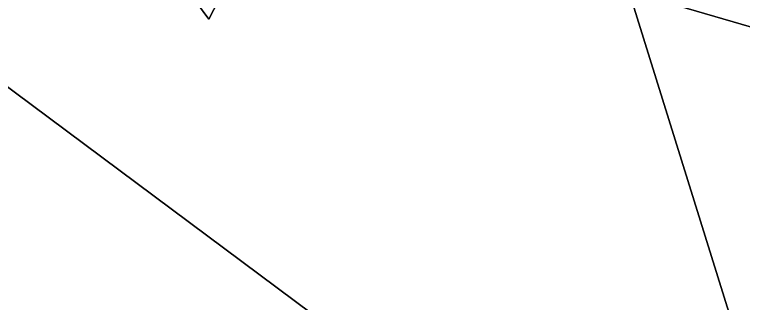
# Model space of a CAD drawing. Header units: metres. Extents: x -219 to 389, y -251 to 301.
# Drawn here: x -80.02 to -70, y 34.34 to 38.3 of the extents above; entities that cross this region are included whole.
import ezdxf

# ---------------------------------------------------------------- set-up
doc = ezdxf.new("R2010")
doc.units = ezdxf.units.M

msp = doc.modelspace()

# ---------------------------------------------------------------- linework, layer by layer
at = {"layer": 'Breeder_1Pdcel', "color": 3}
for points in [[(-69.7642, 39.6945, 502.0003), (-72.1739, 40.3921, 504.5991), (-72.04574, 38.7612, 505.1572), (-69.6357, 38.05942, 502.5598)], [(-68.4485, 38.02551, 503.782), (-70.807, 38.7125, 506.3202), (-70.1715, 40.28, 506.4882), (-67.8449, 39.6062, 503.9849)], [(-69.6357, 38.05942, 502.5598), (-72.04574, 38.7612, 505.1572), (-70.807, 38.7125, 506.3202), (-68.4485, 38.02551, 503.782)]]:
    msp.add_3dface(points, dxfattribs=at)
at = {"layer": 'Breeder_FruitR', "color": 3}
for points in [[(-76.1254, 40.6068, 513.5873), (-77.3477, 38.2395, 512.9564), (-77.6877, 38.7028, 512.9445)], [(-76.1254, 40.6068, 513.5873), (-77.6877, 38.7028, 512.9445), (-77.3477, 38.2395, 512.9564)]]:
    msp.add_3dface(points, dxfattribs=at)
at = {"layer": 'Breeder_Leaf', "color": 3}
for points in [[(-100.521, 52.5032, 297.9097), (-80.8844, 68.476, 303.2334), (-68.4569, 28.6295, 299.9807)], [(-100.521, 52.5032, 297.9097), (-68.4569, 28.6295, 299.9807), (-80.8844, 68.476, 303.2334)], [(-68.4569, 28.6295, 299.9807), (-80.8844, 68.476, 303.2334), (-48.9649, 56.1049, 300.7733)], [(-68.4569, 28.6295, 299.9807), (-48.9649, 56.1049, 300.7733), (-80.8844, 68.476, 303.2334)], [(-68.4569, 28.6295, 299.9807), (-109.5089, 31.3863, 311.3067), (-100.521, 52.5032, 297.9097)], [(-68.4569, 28.6295, 299.9807), (-100.521, 52.5032, 297.9097), (-109.5089, 31.3863, 311.3067)]]:
    msp.add_3dface(points, dxfattribs=at)
at = {"layer": 'Breeder_Stipule', "color": 3}
for points in [[(-40.7742, 22.1962, 193.8529), (-58.6097, 49.1737, 163.8677), (-73.305, 59.6893, 195.727)], [(-40.7742, 22.1962, 193.8529), (-73.305, 59.6893, 195.727), (-58.6097, 49.1737, 163.8677)], [(-73.305, 59.6893, 195.727), (-45.6419, 58.4791, 216.8646), (-40.7742, 22.1962, 193.8529)], [(-73.305, 59.6893, 195.727), (-40.7742, 22.1962, 193.8529), (-45.6419, 58.4791, 216.8646)], [(-130.5833, 47.9246, 101.0256), (-95.1208, 57.4769, 132.7966), (-70.505, 13.5152, 99.7083)], [(-130.5833, 47.9246, 101.0256), (-70.505, 13.5152, 99.7083), (-95.1208, 57.4769, 132.7966)], [(-70.505, 13.5152, 99.7083), (-95.1208, 57.4769, 132.7966), (-52.5765, 33.2177, 138.8431)], [(-70.505, 13.5152, 99.7083), (-52.5765, 33.2177, 138.8431), (-95.1208, 57.4769, 132.7966)], [(-70.505, 13.5152, 99.7083), (-104.2402, 42.9456, 57.571), (-130.5833, 47.9246, 101.0256)], [(-70.505, 13.5152, 99.7083), (-130.5833, 47.9246, 101.0256), (-104.2402, 42.9456, 57.571)], [(-70.505, 13.5152, 99.7083), (-63.6128, 20.2374, 50.9523), (-104.2402, 42.9456, 57.571)], [(-70.505, 13.5152, 99.7083), (-104.2402, 42.9456, 57.571), (-63.6128, 20.2374, 50.9523)]]:
    msp.add_3dface(points, dxfattribs=at)

doc.saveas('drawing.dxf')
